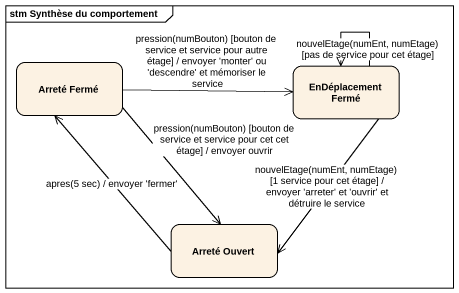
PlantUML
@startuml
mainframe stm Synthèse du comportement
hide empty description
state "Arreté Fermé" as Arreté_Fermé
state "EnDéplacement Fermé" as EnDéplacement_Fermé
state "Arreté Ouvert" as Arreté_Ouvert
Arreté_Fermé -right-> EnDéplacement_Fermé : pression(numBouton) [bouton de service et service pour autre étage] / envoyer 'monter' ou 'descendre' et mémoriser le service
Arreté_Fermé --> Arreté_Ouvert : pression(numBouton) [bouton de service et service pour cet cet étage] / envoyer ouvrir
EnDéplacement_Fermé --> EnDéplacement_Fermé : nouvelEtage(numEnt, numEtage) [pas de service pour cet étage]
EnDéplacement_Fermé --> Arreté_Ouvert : nouvelEtage(numEnt, numEtage) [1 service pour cet étage] / envoyer 'arreter' et 'ouvrir' et détruire le service
Arreté_Ouvert -up-> Arreté_Fermé : apres(5 sec) / envoyer 'fermer'
@enduml
